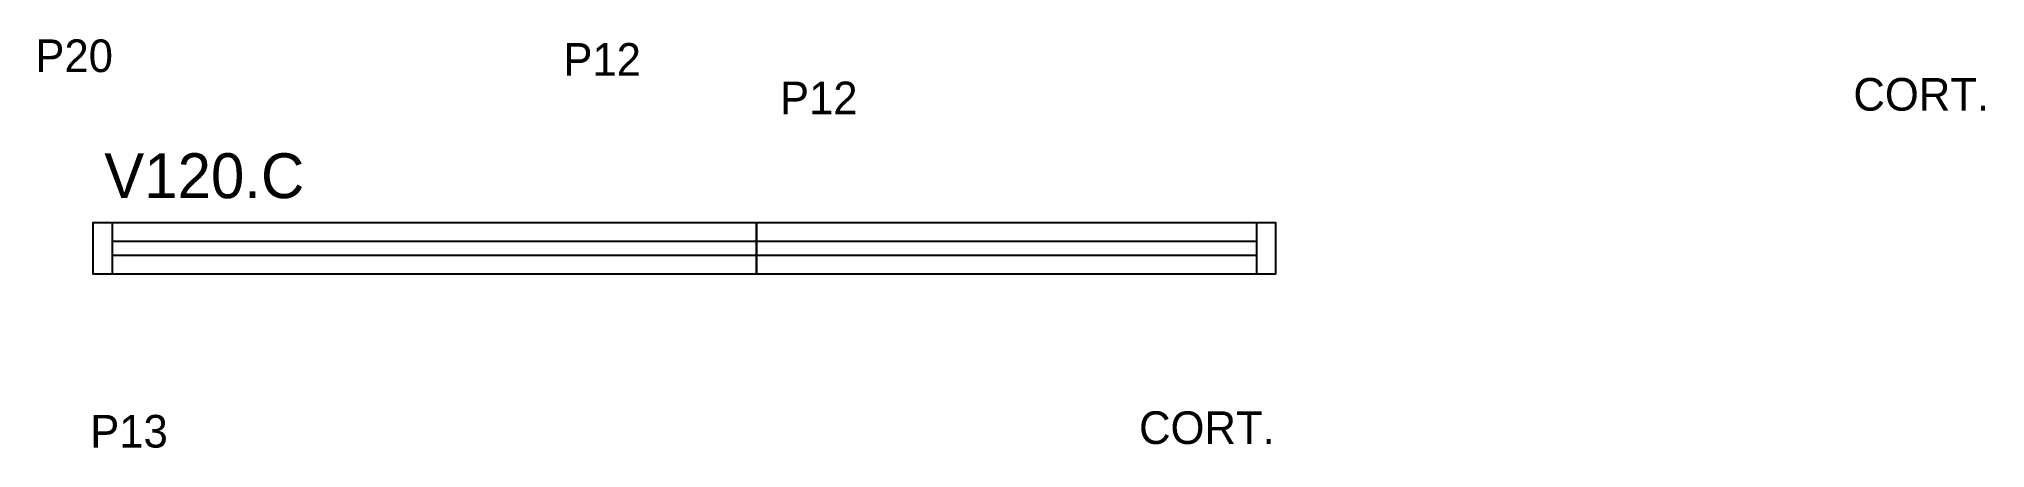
# Model space of a CAD drawing. Header units: metres. Extents: x 2155 to 2871, y 16696 to 16846.
import ezdxf

# ---------------------------------------------------------------- set-up
doc = ezdxf.new("R2010")
doc.units = ezdxf.units.M
for name, color, linetype in [('5', 7, 'Continuous'), ('NOMENCLATURA', 7, 'Continuous'), ('Painéis', 7, 'Continuous'), ('SARR_2.2x7', 7, 'Continuous')]:
    doc.layers.add(name, color=color, linetype=linetype)

msp = doc.modelspace()

# ---------------------------------------------------------------- linework, layer by layer
at = {"layer": 'Painéis', "color": 7, "lineweight": 25}
for points in [[(2419.29, 16759.76), (2175.29, 16759.76), (2175.29, 16778.76), (2419.29, 16778.76)], [(2419.29, 16778.76), (2610.29, 16778.76), (2610.29, 16759.76), (2419.29, 16759.76)]]:
    msp.add_lwpolyline(points, close=True, dxfattribs=at)
at = {"layer": 'SARR_2.2x7', "color": 7, "lineweight": 25}
for p, q in [((2182.29, 16778.76), (2182.29, 16759.76)), ((2603.29, 16778.76), (2603.29, 16759.76)), ((2419.29, 16771.76), (2182.29, 16771.76)), ((2603.29, 16771.76), (2419.29, 16771.76)), ((2182.29, 16766.76), (2419.29, 16766.76)), ((2419.29, 16766.76), (2603.29, 16766.76))]:
    msp.add_line(p, q, dxfattribs=at)

# ---------------------------------------------------------------- texts
at = {"layer": '5', "color": 7, "lineweight": 25}
for s, p in [('P20', (2153.99, 16834.09)), ('P12', (2348.27, 16832.75)), ('P12', (2427.98, 16818.58)), ('CORT.', (2822.96, 16819.9)), ('P13', (2174.18, 16696.03)), ('CORT.', (2560.11, 16697.35))]:
    msp.add_text(s, height=12, dxfattribs=at).set_placement(p)
at = {"layer": 'NOMENCLATURA', "color": 7, "lineweight": 25}
msp.add_text('V120.C', height=16.5, dxfattribs=at).set_placement((2179.35, 16787.73))

doc.saveas('drawing.dxf')
